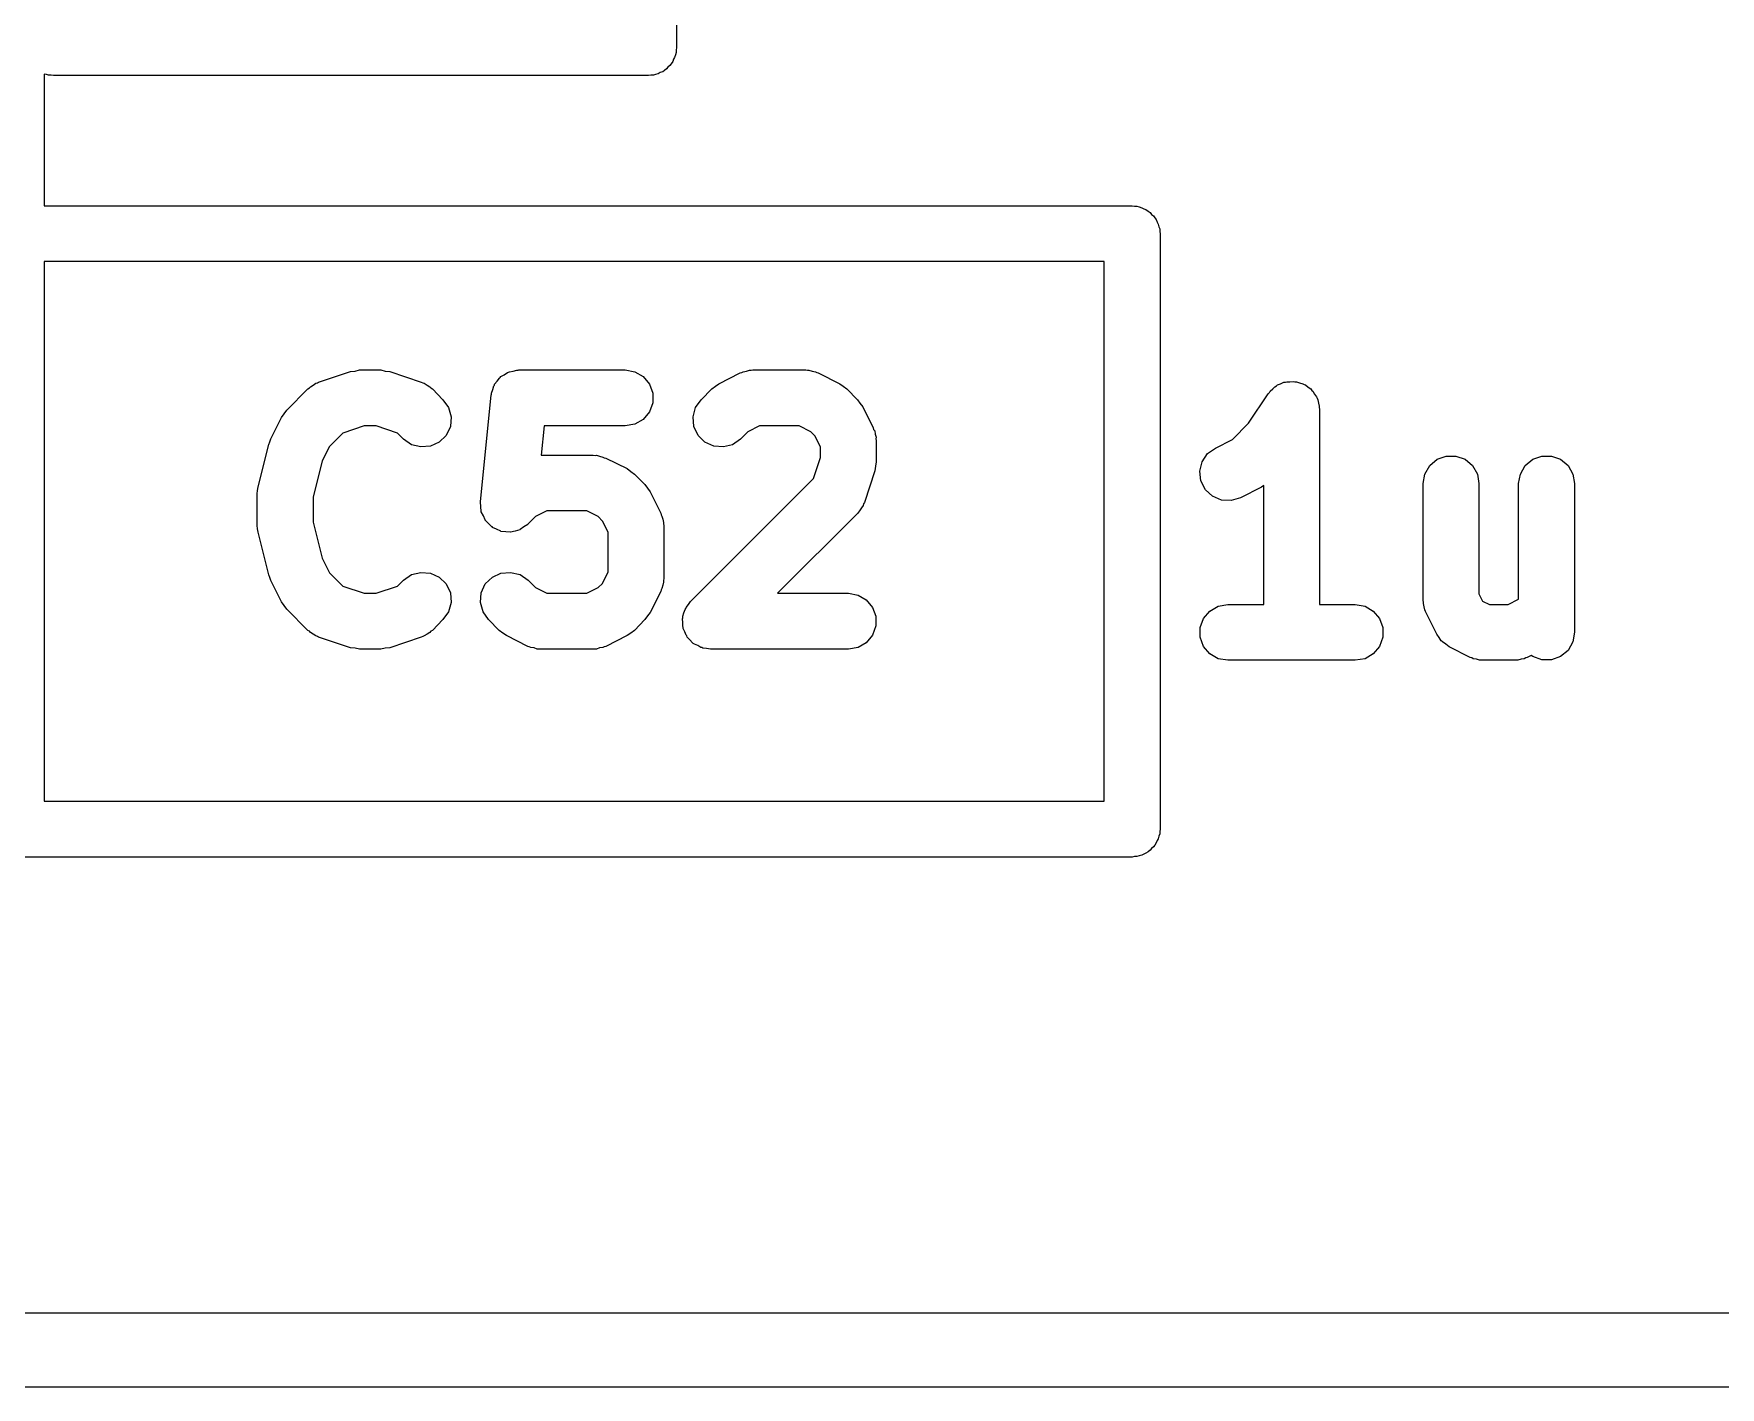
# Model space of a CAD drawing. Extents: x 10 to 287, y -200 to -10.
# Drawn here: x 164.147 to 168.681, y -112.1 to -108.463 of the extents above; entities that cross this region are included whole.
import ezdxf

# ---------------------------------------------------------------- set-up
doc = ezdxf.new("R2010")
doc.units = 0
doc.header["$MEASUREMENT"] = 0
doc.layers.add('BLACK', color=7, linetype='CONTINUOUS')

msp = doc.modelspace()

# ---------------------------------------------------------------- linework, layer by layer
at = {"layer": 'Black'}
for p, q in [((165.875, -105.5), (165.875, -108.5)), ((165.875, -108.5), (165.874, -108.506)), ((165.861, -108.543), (165.857, -108.548)), ((165.865, -108.537), (165.861, -108.543)), ((165.867, -108.531), (165.865, -108.537)), ((165.87, -108.526), (165.867, -108.531)), ((165.872, -108.519), (165.87, -108.526)), ((165.874, -108.513), (165.872, -108.519)), ((165.874, -108.506), (165.874, -108.513)), ((164.181, -108.572), (164.175, -108.571)), ((164.175, -108.571), (164.175, -108.925)), ((164.187, -108.574), (164.181, -108.572)), ((164.194, -108.574), (164.187, -108.574)), ((164.2, -108.575), (164.194, -108.574)), ((165.8, -108.575), (164.2, -108.575)), ((165.806, -108.574), (165.8, -108.575)), ((165.813, -108.574), (165.806, -108.574)), ((165.819, -108.572), (165.813, -108.574)), ((165.826, -108.57), (165.819, -108.572)), ((165.831, -108.567), (165.826, -108.57)), ((165.838, -108.565), (165.831, -108.567)), ((165.843, -108.561), (165.838, -108.565)), ((165.848, -108.557), (165.843, -108.561)), ((165.852, -108.552), (165.848, -108.557)), ((165.857, -108.548), (165.852, -108.552)), ((164.175, -108.925), (167.1, -108.925)), ((167.1, -108.925), (167.106, -108.926)), ((167.106, -108.926), (167.113, -108.926)), ((167.113, -108.926), (167.119, -108.928)), ((167.119, -108.928), (167.126, -108.93)), ((167.126, -108.93), (167.131, -108.933)), ((167.131, -108.933), (167.137, -108.935)), ((167.137, -108.935), (167.143, -108.939)), ((167.143, -108.939), (167.148, -108.943)), ((167.148, -108.943), (167.152, -108.948)), ((167.152, -108.948), (167.157, -108.952)), ((167.157, -108.952), (167.161, -108.957)), ((167.161, -108.957), (167.165, -108.962)), ((167.165, -108.962), (167.167, -108.969)), ((167.167, -108.969), (167.17, -108.974)), ((167.17, -108.974), (167.172, -108.981)), ((167.172, -108.981), (167.174, -108.987)), ((167.174, -108.987), (167.174, -108.994)), ((167.174, -108.994), (167.175, -109)), ((167.175, -109), (167.175, -110.6)), ((164.175, -109.075), (164.175, -110.525)), ((167.025, -109.075), (164.175, -109.075)), ((167.025, -110.525), (167.025, -109.075)), ((164.891, -109.411), (164.898, -109.407)), ((164.898, -109.407), (164.905, -109.402)), ((164.905, -109.402), (164.91, -109.401)), ((164.91, -109.401), (164.913, -109.399)), ((164.913, -109.399), (164.999, -109.37)), ((164.999, -109.37), (165.011, -109.369)), ((165.011, -109.369), (165.023, -109.366)), ((165.023, -109.366), (165.08, -109.366)), ((165.08, -109.366), (165.092, -109.369)), ((165.092, -109.369), (165.104, -109.37)), ((165.104, -109.37), (165.189, -109.399)), ((165.189, -109.399), (165.193, -109.401)), ((165.193, -109.401), (165.197, -109.402)), ((165.197, -109.402), (165.205, -109.407)), ((165.205, -109.407), (165.212, -109.411)), ((165.384, -109.409), (165.386, -109.407)), ((165.386, -109.404), (165.393, -109.396)), ((165.386, -109.407), (165.386, -109.404)), ((165.393, -109.396), (165.399, -109.388)), ((165.399, -109.388), (165.401, -109.386)), ((165.401, -109.386), (165.403, -109.384)), ((165.403, -109.384), (165.412, -109.379)), ((165.412, -109.379), (165.421, -109.373)), ((165.421, -109.373), (165.423, -109.372)), ((165.423, -109.372), (165.426, -109.371)), ((165.426, -109.371), (165.436, -109.369)), ((165.436, -109.369), (165.446, -109.367)), ((165.446, -109.367), (165.449, -109.367)), ((165.449, -109.367), (165.451, -109.366)), ((165.451, -109.366), (165.737, -109.366)), ((165.737, -109.366), (165.763, -109.371)), ((165.763, -109.371), (165.785, -109.384)), ((165.785, -109.384), (165.802, -109.404)), ((165.802, -109.404), (165.811, -109.428)), ((165.98, -109.41), (165.989, -109.403)), ((165.989, -109.403), (166.046, -109.374)), ((166.046, -109.374), (166.051, -109.373)), ((166.051, -109.373), (166.054, -109.371)), ((166.054, -109.371), (166.063, -109.369)), ((166.063, -109.369), (166.071, -109.367)), ((166.071, -109.367), (166.076, -109.367)), ((166.076, -109.367), (166.08, -109.366)), ((166.08, -109.366), (166.223, -109.366)), ((166.223, -109.366), (166.227, -109.367)), ((166.227, -109.367), (166.231, -109.367)), ((166.231, -109.367), (166.24, -109.369)), ((166.24, -109.369), (166.249, -109.371)), ((166.249, -109.371), (166.252, -109.373)), ((166.252, -109.373), (166.256, -109.374)), ((166.256, -109.374), (166.314, -109.403)), ((166.314, -109.403), (166.323, -109.41)), ((167.488, -109.409), (167.491, -109.406)), ((167.491, -109.406), (167.499, -109.403)), ((167.499, -109.403), (167.508, -109.399)), ((167.508, -109.399), (167.512, -109.399)), ((167.512, -109.399), (167.516, -109.398)), ((167.516, -109.398), (167.524, -109.398)), ((167.524, -109.398), (167.533, -109.397)), ((167.533, -109.397), (167.537, -109.398)), ((167.537, -109.398), (167.542, -109.398)), ((167.542, -109.398), (167.55, -109.401)), ((167.55, -109.401), (167.559, -109.403)), ((167.559, -109.403), (167.562, -109.405)), ((167.562, -109.405), (167.566, -109.406)), ((167.566, -109.406), (167.573, -109.412)), ((164.827, -109.474), (164.884, -109.417)), ((164.884, -109.417), (164.888, -109.414)), ((164.888, -109.414), (164.891, -109.411)), ((165.212, -109.411), (165.215, -109.414)), ((165.215, -109.414), (165.219, -109.417)), ((165.219, -109.417), (165.247, -109.446)), ((165.247, -109.446), (165.262, -109.467)), ((165.348, -109.72), (165.377, -109.434)), ((165.377, -109.434), (165.378, -109.431)), ((165.378, -109.428), (165.381, -109.419)), ((165.378, -109.431), (165.378, -109.428)), ((165.381, -109.419), (165.384, -109.409)), ((165.811, -109.428), (165.811, -109.454)), ((165.926, -109.467), (165.941, -109.446)), ((165.941, -109.446), (165.97, -109.417)), ((165.97, -109.417), (165.98, -109.41)), ((166.323, -109.41), (166.333, -109.417)), ((166.333, -109.417), (166.362, -109.446)), ((166.362, -109.446), (166.368, -109.455)), ((167.413, -109.509), (167.466, -109.43)), ((167.466, -109.43), (167.469, -109.427)), ((167.469, -109.427), (167.471, -109.423)), ((167.471, -109.423), (167.478, -109.417)), ((167.478, -109.417), (167.484, -109.411)), ((167.484, -109.411), (167.488, -109.409)), ((167.573, -109.412), (167.58, -109.417)), ((167.58, -109.417), (167.583, -109.421)), ((167.583, -109.421), (167.586, -109.423)), ((167.586, -109.423), (167.59, -109.431)), ((167.59, -109.431), (167.596, -109.438)), ((167.596, -109.438), (167.597, -109.442)), ((167.597, -109.442), (167.599, -109.446)), ((167.599, -109.446), (167.601, -109.455)), ((164.784, -109.551), (164.813, -109.494)), ((164.813, -109.494), (164.82, -109.484)), ((164.82, -109.484), (164.827, -109.474)), ((165.262, -109.467), (165.269, -109.492)), ((165.269, -109.492), (165.267, -109.518)), ((165.802, -109.479), (165.785, -109.499)), ((165.811, -109.454), (165.802, -109.479)), ((165.92, -109.492), (165.926, -109.467)), ((165.922, -109.518), (165.92, -109.492)), ((166.368, -109.455), (166.376, -109.465)), ((166.376, -109.465), (166.404, -109.522)), ((167.601, -109.455), (167.603, -109.463)), ((167.603, -109.463), (167.603, -109.467)), ((167.603, -109.467), (167.604, -109.471)), ((167.604, -109.471), (167.604, -109.996)), ((164.978, -109.536), (164.942, -109.572)), ((165.035, -109.516), (164.978, -109.536)), ((165.068, -109.516), (165.035, -109.516)), ((165.125, -109.536), (165.068, -109.516)), ((165.141, -109.552), (165.125, -109.536)), ((165.256, -109.542), (165.237, -109.56)), ((165.267, -109.518), (165.256, -109.542)), ((165.519, -109.516), (165.511, -109.595)), ((165.737, -109.516), (165.519, -109.516)), ((165.763, -109.512), (165.737, -109.516)), ((165.785, -109.499), (165.763, -109.512)), ((165.933, -109.542), (165.922, -109.518)), ((165.951, -109.56), (165.933, -109.542)), ((166.067, -109.532), (166.047, -109.552)), ((166.098, -109.516), (166.067, -109.532)), ((166.205, -109.516), (166.098, -109.516)), ((166.236, -109.532), (166.205, -109.516)), ((166.247, -109.543), (166.236, -109.532)), ((166.262, -109.573), (166.247, -109.543)), ((166.404, -109.522), (166.405, -109.526)), ((166.405, -109.526), (166.408, -109.53)), ((166.408, -109.53), (166.409, -109.539)), ((166.409, -109.539), (166.412, -109.547)), ((167.37, -109.553), (167.413, -109.509)), ((164.75, -109.68), (164.779, -109.566)), ((164.779, -109.566), (164.782, -109.559)), ((164.782, -109.559), (164.784, -109.551)), ((164.942, -109.572), (164.922, -109.61)), ((165.163, -109.567), (165.141, -109.552)), ((165.188, -109.573), (165.163, -109.567)), ((165.214, -109.571), (165.188, -109.573)), ((165.237, -109.56), (165.214, -109.571)), ((165.975, -109.571), (165.951, -109.56)), ((166.001, -109.573), (165.975, -109.571)), ((166.026, -109.567), (166.001, -109.573)), ((166.047, -109.552), (166.026, -109.567)), ((166.262, -109.601), (166.262, -109.573)), ((166.412, -109.547), (166.411, -109.551)), ((166.411, -109.551), (166.412, -109.556)), ((166.412, -109.556), (166.412, -109.613)), ((167.303, -109.591), (167.324, -109.576)), ((167.324, -109.576), (167.37, -109.553)), ((164.922, -109.61), (164.898, -109.708)), ((165.511, -109.595), (165.651, -109.595)), ((165.651, -109.595), (165.656, -109.596)), ((165.656, -109.596), (165.66, -109.595)), ((165.66, -109.595), (165.668, -109.598)), ((165.668, -109.598), (165.677, -109.6)), ((165.677, -109.6), (165.681, -109.602)), ((165.681, -109.602), (165.685, -109.603)), ((165.685, -109.603), (165.742, -109.631)), ((165.742, -109.631), (165.752, -109.639)), ((166.243, -109.658), (166.262, -109.601)), ((166.41, -109.625), (166.408, -109.637)), ((166.412, -109.613), (166.41, -109.625)), ((167.282, -109.638), (167.288, -109.613)), ((167.288, -109.613), (167.303, -109.591)), ((167.887, -109.646), (167.9, -109.623)), ((167.9, -109.623), (167.92, -109.606)), ((167.92, -109.606), (167.944, -109.598)), ((167.944, -109.598), (167.97, -109.598)), ((167.97, -109.598), (167.995, -109.606)), ((167.995, -109.606), (168.015, -109.623)), ((168.015, -109.623), (168.028, -109.646)), ((168.144, -109.646), (168.157, -109.623)), ((168.157, -109.623), (168.177, -109.606)), ((168.177, -109.606), (168.201, -109.598)), ((168.201, -109.598), (168.227, -109.598)), ((168.227, -109.598), (168.252, -109.606)), ((168.252, -109.606), (168.272, -109.623)), ((168.272, -109.623), (168.285, -109.646)), ((165.752, -109.639), (165.762, -109.646)), ((165.762, -109.646), (165.79, -109.674)), ((165.79, -109.674), (165.797, -109.684)), ((165.913, -109.988), (166.243, -109.658)), ((166.408, -109.637), (166.38, -109.722)), ((167.285, -109.664), (167.282, -109.638)), ((167.297, -109.688), (167.285, -109.664)), ((167.454, -109.677), (167.448, -109.681)), ((167.454, -109.996), (167.454, -109.677)), ((167.882, -109.671), (167.887, -109.646)), ((167.882, -109.986), (167.882, -109.671)), ((168.028, -109.646), (168.032, -109.671)), ((168.032, -109.671), (168.032, -109.968)), ((168.139, -109.671), (168.144, -109.646)), ((168.139, -109.982), (168.139, -109.671)), ((168.285, -109.646), (168.289, -109.671)), ((168.289, -109.671), (168.289, -110.071)), ((164.748, -109.699), (164.749, -109.69)), ((164.748, -109.784), (164.748, -109.699)), ((164.749, -109.69), (164.75, -109.68)), ((164.898, -109.708), (164.898, -109.775)), ((165.348, -109.721), (165.348, -109.72)), ((165.348, -109.72), (165.348, -109.72)), ((165.349, -109.733), (165.348, -109.721)), ((165.797, -109.684), (165.804, -109.694)), ((165.804, -109.694), (165.833, -109.751)), ((166.38, -109.722), (166.378, -109.726)), ((167.316, -109.705), (167.297, -109.688)), ((167.34, -109.716), (167.316, -109.705)), ((167.366, -109.717), (167.34, -109.716)), ((167.391, -109.71), (167.366, -109.717)), ((167.448, -109.681), (167.391, -109.71)), ((165.35, -109.746), (165.349, -109.733)), ((165.35, -109.747), (165.35, -109.746)), ((165.35, -109.746), (165.35, -109.746)), ((165.356, -109.758), (165.35, -109.747)), ((165.361, -109.769), (165.356, -109.758)), ((165.361, -109.77), (165.361, -109.769)), ((165.37, -109.779), (165.361, -109.77)), ((165.361, -109.77), (165.361, -109.77)), ((165.496, -109.76), (165.476, -109.78)), ((165.526, -109.745), (165.496, -109.76)), ((165.634, -109.745), (165.526, -109.745)), ((165.664, -109.76), (165.634, -109.745)), ((165.676, -109.772), (165.664, -109.76)), ((165.833, -109.751), (165.834, -109.755)), ((165.834, -109.755), (165.836, -109.759)), ((165.836, -109.759), (165.838, -109.767)), ((165.838, -109.767), (165.84, -109.776)), ((166.362, -109.752), (166.147, -109.966)), ((166.364, -109.748), (166.362, -109.752)), ((166.367, -109.745), (166.364, -109.748)), ((166.372, -109.737), (166.367, -109.745)), ((166.377, -109.73), (166.372, -109.737)), ((166.378, -109.726), (166.377, -109.73)), ((164.749, -109.793), (164.748, -109.784)), ((164.75, -109.802), (164.749, -109.793)), ((164.779, -109.917), (164.75, -109.802)), ((164.898, -109.775), (164.922, -109.872)), ((165.379, -109.788), (165.37, -109.779)), ((165.38, -109.788), (165.379, -109.788)), ((165.38, -109.789), (165.38, -109.788)), ((165.391, -109.794), (165.38, -109.789)), ((165.403, -109.799), (165.391, -109.794)), ((165.403, -109.8), (165.403, -109.799)), ((165.403, -109.799), (165.403, -109.799)), ((165.416, -109.801), (165.403, -109.8)), ((165.428, -109.802), (165.416, -109.801)), ((165.429, -109.802), (165.428, -109.802)), ((165.441, -109.799), (165.429, -109.802)), ((165.429, -109.802), (165.429, -109.802)), ((165.454, -109.796), (165.441, -109.799)), ((165.455, -109.795), (165.454, -109.795)), ((165.454, -109.795), (165.454, -109.796)), ((165.465, -109.788), (165.455, -109.795)), ((165.475, -109.781), (165.465, -109.788)), ((165.476, -109.78), (165.475, -109.781)), ((165.476, -109.78), (165.476, -109.78)), ((165.691, -109.802), (165.676, -109.772)), ((165.691, -109.909), (165.691, -109.802)), ((165.84, -109.776), (165.84, -109.78)), ((165.84, -109.78), (165.841, -109.784)), ((165.841, -109.784), (165.841, -109.927)), ((164.922, -109.872), (164.942, -109.911)), ((164.782, -109.924), (164.779, -109.917)), ((164.784, -109.932), (164.782, -109.924)), ((164.813, -109.989), (164.784, -109.932)), ((164.942, -109.911), (164.978, -109.947)), ((164.978, -109.947), (165.035, -109.966)), ((165.068, -109.966), (165.125, -109.947)), ((165.125, -109.947), (165.141, -109.931)), ((165.141, -109.931), (165.163, -109.916)), ((165.163, -109.916), (165.188, -109.91)), ((165.188, -109.91), (165.214, -109.912)), ((165.214, -109.912), (165.237, -109.923)), ((165.237, -109.923), (165.256, -109.941)), ((165.256, -109.941), (165.267, -109.965)), ((165.35, -109.965), (165.361, -109.941)), ((165.361, -109.941), (165.38, -109.923)), ((165.38, -109.923), (165.403, -109.912)), ((165.403, -109.912), (165.429, -109.91)), ((165.429, -109.91), (165.455, -109.916)), ((165.455, -109.916), (165.476, -109.931)), ((165.476, -109.931), (165.496, -109.951)), ((165.496, -109.951), (165.526, -109.966)), ((165.634, -109.966), (165.664, -109.951)), ((165.664, -109.951), (165.676, -109.94)), ((165.676, -109.94), (165.691, -109.909)), ((165.838, -109.944), (165.836, -109.953)), ((165.84, -109.936), (165.838, -109.944)), ((165.841, -109.927), (165.84, -109.931)), ((165.84, -109.931), (165.84, -109.936)), ((164.82, -109.999), (164.813, -109.989)), ((165.035, -109.966), (165.068, -109.966)), ((165.269, -109.991), (165.262, -110.016)), ((165.267, -109.965), (165.269, -109.991)), ((165.348, -109.991), (165.35, -109.965)), ((165.355, -110.016), (165.348, -109.991)), ((165.526, -109.966), (165.634, -109.966)), ((165.833, -109.961), (165.804, -110.018)), ((165.834, -109.957), (165.833, -109.961)), ((165.836, -109.953), (165.834, -109.957)), ((165.901, -110.004), (165.907, -109.996)), ((165.907, -109.996), (165.913, -109.988)), ((166.147, -109.966), (166.337, -109.966)), ((166.337, -109.966), (166.363, -109.971)), ((166.363, -109.971), (166.385, -109.984)), ((166.385, -109.984), (166.402, -110.004)), ((167.331, -110.001), (167.357, -109.996)), ((167.357, -109.996), (167.454, -109.996)), ((167.604, -109.996), (167.7, -109.996)), ((167.7, -109.996), (167.726, -110.001)), ((167.883, -109.99), (167.882, -109.986)), ((167.883, -109.994), (167.883, -109.99)), ((167.885, -110.003), (167.883, -109.994)), ((168.032, -109.968), (168.042, -109.987)), ((168.042, -109.987), (168.061, -109.996)), ((168.061, -109.996), (168.111, -109.996)), ((168.111, -109.996), (168.139, -109.982)), ((164.827, -110.009), (164.82, -109.999)), ((164.884, -110.066), (164.827, -110.009)), ((165.247, -110.037), (165.219, -110.066)), ((165.262, -110.016), (165.247, -110.037)), ((165.37, -110.037), (165.355, -110.016)), ((165.398, -110.066), (165.37, -110.037)), ((165.79, -110.037), (165.762, -110.066)), ((165.797, -110.027), (165.79, -110.037)), ((165.804, -110.018), (165.797, -110.027)), ((165.891, -110.035), (165.892, -110.032)), ((165.892, -110.045), (165.891, -110.035)), ((165.892, -110.028), (165.895, -110.019)), ((165.892, -110.032), (165.892, -110.028)), ((165.895, -110.019), (165.898, -110.01)), ((165.898, -110.01), (165.9, -110.007)), ((165.9, -110.007), (165.901, -110.004)), ((166.402, -110.004), (166.411, -110.028)), ((166.411, -110.028), (166.411, -110.054)), ((167.283, -110.058), (167.292, -110.034)), ((167.292, -110.034), (167.309, -110.014)), ((167.309, -110.014), (167.331, -110.001)), ((167.726, -110.001), (167.748, -110.014)), ((167.748, -110.014), (167.765, -110.034)), ((167.765, -110.034), (167.774, -110.058)), ((167.887, -110.011), (167.885, -110.003)), ((167.889, -110.015), (167.887, -110.011)), ((167.89, -110.019), (167.889, -110.015)), ((167.919, -110.076), (167.89, -110.019)), ((164.888, -110.068), (164.884, -110.066)), ((164.891, -110.072), (164.888, -110.068)), ((164.898, -110.076), (164.891, -110.072)), ((164.905, -110.081), (164.898, -110.076)), ((164.91, -110.082), (164.905, -110.081)), ((164.913, -110.084), (164.91, -110.082)), ((164.999, -110.113), (164.913, -110.084)), ((165.189, -110.084), (165.104, -110.113)), ((165.193, -110.082), (165.189, -110.084)), ((165.197, -110.081), (165.193, -110.082)), ((165.205, -110.076), (165.197, -110.081)), ((165.212, -110.072), (165.205, -110.076)), ((165.215, -110.068), (165.212, -110.072)), ((165.219, -110.066), (165.215, -110.068)), ((165.408, -110.073), (165.398, -110.066)), ((165.418, -110.08), (165.408, -110.073)), ((165.475, -110.109), (165.418, -110.08)), ((165.742, -110.08), (165.685, -110.109)), ((165.752, -110.073), (165.742, -110.08)), ((165.762, -110.066), (165.752, -110.073)), ((165.892, -110.054), (165.892, -110.045)), ((165.893, -110.058), (165.892, -110.054)), ((165.893, -110.061), (165.893, -110.058)), ((165.897, -110.07), (165.893, -110.061)), ((165.901, -110.079), (165.897, -110.07)), ((165.903, -110.081), (165.901, -110.079)), ((165.904, -110.084), (165.903, -110.081)), ((165.911, -110.091), (165.904, -110.084)), ((166.402, -110.079), (166.385, -110.099)), ((166.411, -110.054), (166.402, -110.079)), ((167.283, -110.084), (167.283, -110.058)), ((167.292, -110.109), (167.283, -110.084)), ((167.774, -110.084), (167.765, -110.109)), ((167.774, -110.058), (167.774, -110.084)), ((167.925, -110.085), (167.919, -110.076)), ((167.931, -110.094), (167.925, -110.085)), ((168.289, -110.071), (168.285, -110.097)), ((165.011, -110.114), (164.999, -110.113)), ((165.023, -110.116), (165.011, -110.114)), ((165.08, -110.116), (165.023, -110.116)), ((165.092, -110.114), (165.08, -110.116)), ((165.104, -110.113), (165.092, -110.114)), ((165.479, -110.11), (165.475, -110.109)), ((165.483, -110.112), (165.479, -110.11)), ((165.492, -110.113), (165.483, -110.112)), ((165.5, -110.116), (165.492, -110.113)), ((165.504, -110.116), (165.5, -110.116)), ((165.509, -110.116), (165.504, -110.116)), ((165.651, -110.116), (165.509, -110.116)), ((165.656, -110.116), (165.651, -110.116)), ((165.66, -110.116), (165.656, -110.116)), ((165.668, -110.113), (165.66, -110.116)), ((165.677, -110.112), (165.668, -110.113)), ((165.681, -110.11), (165.677, -110.112)), ((165.685, -110.109), (165.681, -110.11)), ((165.918, -110.099), (165.911, -110.091)), ((165.92, -110.101), (165.918, -110.099)), ((165.923, -110.103), (165.92, -110.101)), ((165.932, -110.107), (165.923, -110.103)), ((165.94, -110.112), (165.932, -110.107)), ((165.943, -110.112), (165.94, -110.112)), ((165.946, -110.114), (165.943, -110.112)), ((165.956, -110.115), (165.946, -110.114)), ((165.966, -110.116), (165.956, -110.115)), ((166.337, -110.116), (165.966, -110.116)), ((166.363, -110.112), (166.337, -110.116)), ((166.385, -110.099), (166.363, -110.112)), ((167.309, -110.129), (167.292, -110.109)), ((167.331, -110.142), (167.309, -110.129)), ((167.748, -110.129), (167.726, -110.142)), ((167.765, -110.109), (167.748, -110.129)), ((167.933, -110.096), (167.931, -110.094)), ((167.934, -110.097), (167.933, -110.096)), ((167.943, -110.103), (167.934, -110.097)), ((167.952, -110.11), (167.943, -110.103)), ((168.009, -110.139), (167.952, -110.11)), ((168.173, -110.133), (168.162, -110.139)), ((168.177, -110.136), (168.173, -110.133)), ((168.272, -110.12), (168.252, -110.136)), ((168.285, -110.097), (168.272, -110.12)), ((167.357, -110.146), (167.331, -110.142)), ((167.7, -110.146), (167.357, -110.146)), ((167.726, -110.142), (167.7, -110.146)), ((168.013, -110.14), (168.009, -110.139)), ((168.017, -110.142), (168.013, -110.14)), ((168.026, -110.143), (168.017, -110.142)), ((168.034, -110.146), (168.026, -110.143)), ((168.039, -110.146), (168.034, -110.146)), ((168.043, -110.146), (168.039, -110.146)), ((168.129, -110.146), (168.043, -110.146)), ((168.133, -110.146), (168.129, -110.146)), ((168.137, -110.146), (168.133, -110.146)), ((168.146, -110.143), (168.137, -110.146)), ((168.154, -110.142), (168.146, -110.143)), ((168.158, -110.14), (168.154, -110.142)), ((168.162, -110.139), (168.158, -110.14)), ((168.201, -110.145), (168.177, -110.136)), ((168.227, -110.145), (168.201, -110.145)), ((168.252, -110.136), (168.227, -110.145)), ((164.175, -110.525), (167.025, -110.525)), ((167.167, -110.631), (167.165, -110.637)), ((167.17, -110.626), (167.167, -110.631)), ((167.172, -110.619), (167.17, -110.626)), ((167.174, -110.613), (167.172, -110.619)), ((167.175, -110.6), (167.174, -110.606)), ((167.174, -110.606), (167.174, -110.613)), ((167.1, -110.675), (158.7, -110.675)), ((167.106, -110.674), (167.1, -110.675)), ((167.113, -110.674), (167.106, -110.674)), ((167.119, -110.672), (167.113, -110.674)), ((167.126, -110.67), (167.119, -110.672)), ((167.131, -110.667), (167.126, -110.67)), ((167.137, -110.665), (167.131, -110.667)), ((167.143, -110.661), (167.137, -110.665)), ((167.148, -110.657), (167.143, -110.661)), ((167.152, -110.652), (167.148, -110.657)), ((167.157, -110.648), (167.152, -110.652)), ((167.161, -110.643), (167.157, -110.648)), ((167.165, -110.637), (167.161, -110.643)), ((118, -111.9), (207.996, -111.9)), ((208, -112.1), (117.9, -112.1))]:
    msp.add_line(p, q, dxfattribs=at)

doc.saveas('drawing.dxf')
